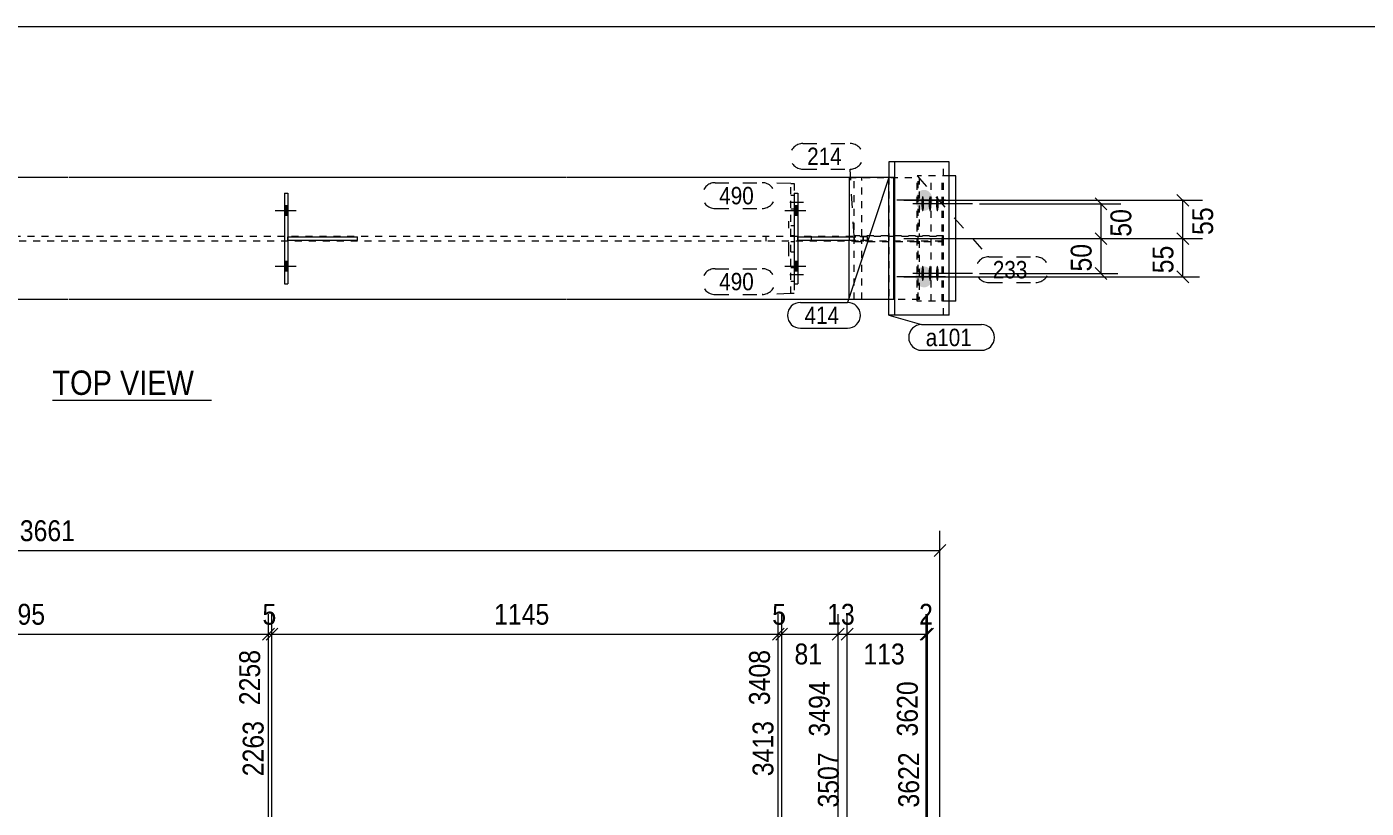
# Model space of a CAD drawing. Header units: millimetres. Extents: x 2 to 579, y 1 to 405.
# Drawn here: x 180.4 to 372.7, y 292.8 to 405 of the extents above; entities that cross this region are included whole.
import ezdxf

# ---------------------------------------------------------------- set-up
doc = ezdxf.new("R2010")
doc.units = ezdxf.units.MM
for name, pattern in [('XKITLINE00', [0]), ('XKITLINE01', [4, 1, -1, 1, -1]), ('XKITLINE02', [4, 2, -2])]:
    doc.linetypes.add(name, pattern=pattern)
for name, color, linetype, lineweight in [('Bolt', 3, 'Continuous', 0), ('Dimensions', 7, 'Continuous', 0), ('DrawingSheet', 5, 'Continuous', 0), ('OtherObjectType', 7, 'Continuous', 0), ('Part', 2, 'Continuous', 0), ('PartMark', 7, 'Continuous', 0)]:
    doc.layers.add(name, color=color, linetype=linetype, lineweight=lineweight)
doc.styles.add('ARIAL', font='ARIAL.TTF')

# ---------------------------------------------------------------- blocks, each defined once
blk = doc.blocks.new('*A29')
at = {"layer": 'Bolt', "color": 3, "linetype": 'XKITLINE02', "lineweight": 0}
for p, q in [((289.78, 372.09), (289.78, 377.09)), ((286.53, 374.24), (286.53, 374.94)), ((293.03, 374.24), (293.03, 374.94))]:
    blk.add_line(p, q, dxfattribs=at)
blk = doc.blocks.new('*A30')
at = {"layer": 'Bolt'}
for points in [[(217.38, 379.29), (217.88, 379.29), (217.88, 377.89), (217.38, 377.89)], [(217.38, 379.29), (217.88, 379.29), (217.88, 377.89), (217.38, 377.89)], [(217.38, 371.29), (217.88, 371.29), (217.88, 369.89), (217.38, 369.89)], [(217.38, 371.29), (217.88, 371.29), (217.88, 369.89), (217.38, 369.89)]]:
    blk.add_hatch(color=3, dxfattribs=at).paths.add_polyline_path(points, flags=17)
at = {"layer": 'Bolt', "color": 3, "linetype": 'XKITLINE00', "lineweight": 0}
for p, q in [((217.88, 379.29), (217.38, 379.29)), ((217.88, 379.29), (217.38, 379.29)), ((219.04, 378.59), (216.04, 378.59)), ((219.04, 378.59), (216.04, 378.59)), ((217.88, 377.89), (217.38, 377.89)), ((217.88, 377.89), (217.38, 377.89)), ((217.88, 371.29), (217.38, 371.29)), ((217.88, 371.29), (217.38, 371.29)), ((219.04, 370.59), (216.04, 370.59)), ((219.04, 370.59), (216.04, 370.59)), ((217.88, 369.89), (217.38, 369.89)), ((217.88, 369.89), (217.38, 369.89))]:
    blk.add_line(p, q, dxfattribs=at)
blk = doc.blocks.new('*A33')
at = {"layer": 'Bolt'}
for points in [[(290.56, 379.29), (291.06, 379.29), (291.06, 377.89), (290.56, 377.89)], [(290.56, 379.29), (291.06, 379.29), (291.06, 377.89), (290.56, 377.89)], [(290.56, 371.29), (291.06, 371.29), (291.06, 369.89), (290.56, 369.89)], [(290.56, 371.29), (291.06, 371.29), (291.06, 369.89), (290.56, 369.89)]]:
    blk.add_hatch(color=3, dxfattribs=at).paths.add_polyline_path(points, flags=17)
at = {"layer": 'Bolt', "color": 3, "linetype": 'XKITLINE00', "lineweight": 0}
for p, q in [((291.06, 379.29), (290.56, 379.29)), ((291.06, 379.29), (290.56, 379.29)), ((292.22, 378.59), (289.22, 378.59)), ((292.22, 378.59), (289.22, 378.59)), ((291.06, 377.89), (290.56, 377.89)), ((291.06, 377.89), (290.56, 377.89)), ((291.06, 371.29), (290.56, 371.29)), ((291.06, 371.29), (290.56, 371.29)), ((292.22, 370.59), (289.22, 370.59)), ((292.22, 370.59), (289.22, 370.59)), ((291.06, 369.89), (290.56, 369.89)), ((291.06, 369.89), (290.56, 369.89))]:
    blk.add_line(p, q, dxfattribs=at)
blk = doc.blocks.new('*A35')
at = {"layer": 'Bolt', "color": 3, "linetype": 'XKITLINE02', "lineweight": 0}
for p, q in [((290.56, 380.77), (290.06, 380.77)), ((291.91, 379.79), (288.91, 379.79)), ((290.56, 378.81), (290.06, 378.81))]:
    blk.add_line(p, q, dxfattribs=at)
blk = doc.blocks.new('*A36')
at = {"layer": 'Bolt', "color": 3, "linetype": 'XKITLINE02', "lineweight": 0}
for p, q in [((291.91, 369.39), (288.91, 369.39)), ((290.56, 370.37), (290.06, 370.37)), ((290.56, 368.41), (290.06, 368.41))]:
    blk.add_line(p, q, dxfattribs=at)
blk = doc.blocks.new('*A38')
at = {"layer": 'Bolt'}
for points in [[(309.21, 379.54), (309.2, 379.48), (309.2, 379.43), (309.2, 379.38), (309.2, 379.32), (309.2, 379.27), (309.19, 379.22), (309.19, 379.17), (309.19, 379.12), (309.18, 379.07), (309.18, 379.02), (309.17, 378.98), (309.17, 378.93), (309.16, 378.89), (309.15, 378.85), (309.15, 378.81), (309.14, 378.77), (309.13, 378.74), (309.13, 378.71), (309.12, 378.68), (309.11, 378.65), (309.1, 378.62), (309.09, 378.6), (309.08, 378.57), (309.08, 378.55), (309.07, 378.54), (309.06, 378.52), (309.05, 378.51), (309.04, 378.5), (309.03, 378.5), (309.02, 378.49), (309.01, 378.49), (309, 378.49), (308.99, 378.5), (308.98, 378.5), (308.97, 378.51), (308.96, 378.52), (308.95, 378.54), (308.94, 378.55), (308.93, 378.57), (308.92, 378.6), (308.92, 378.62), (308.91, 378.65), (308.9, 378.68), (308.89, 378.71), (308.88, 378.74), (308.88, 378.77), (308.87, 378.81), (308.86, 378.85), (308.86, 378.89), (308.85, 378.93), (308.85, 378.98), (308.84, 379.02), (308.84, 379.07), (308.83, 379.12), (308.83, 379.17), (308.82, 379.22), (308.82, 379.27), (308.82, 379.32), (308.82, 379.38), (308.81, 379.43), (308.81, 379.48), (308.81, 379.54), (308.81, 379.59), (308.81, 379.64), (308.81, 379.7), (308.81, 379.75), (308.82, 379.8), (308.82, 379.86), (308.82, 379.91), (308.82, 379.96), (308.83, 380.01), (308.83, 380.06), (308.84, 380.11), (308.84, 380.16), (308.85, 380.2), (308.85, 380.25), (308.86, 380.29), (308.86, 380.33), (308.87, 380.37), (308.88, 380.4), (308.88, 380.44), (308.89, 380.47), (308.9, 380.5), (308.91, 380.53), (308.92, 380.56), (308.92, 380.58), (308.93, 380.61), (308.94, 380.63), (308.95, 380.64), (308.96, 380.66), (308.97, 380.67), (308.98, 380.68), (308.99, 380.68), (309, 380.69), (309.01, 380.69), (309.02, 380.69), (309.03, 380.68), (309.04, 380.68), (309.05, 380.67), (309.06, 380.66), (309.07, 380.64), (309.08, 380.63), (309.08, 380.61), (309.09, 380.58), (309.1, 380.56), (309.11, 380.53), (309.12, 380.5), (309.13, 380.47), (309.13, 380.44), (309.14, 380.4), (309.15, 380.37), (309.15, 380.33), (309.16, 380.29), (309.17, 380.25), (309.17, 380.2), (309.18, 380.16), (309.18, 380.11), (309.19, 380.06), (309.19, 380.01), (309.19, 379.96), (309.2, 379.91), (309.2, 379.86), (309.2, 379.8), (309.2, 379.75), (309.2, 379.7), (309.21, 379.64), (309.21, 379.59)], [(310.25, 379.54), (310.25, 379.48), (310.25, 379.43), (310.25, 379.38), (310.25, 379.32), (310.25, 379.27), (310.24, 379.22), (310.24, 379.17), (310.24, 379.12), (310.23, 379.07), (310.23, 379.02), (310.22, 378.98), (310.22, 378.93), (310.21, 378.89), (310.2, 378.85), (310.2, 378.81), (310.19, 378.77), (310.18, 378.74), (310.18, 378.71), (310.17, 378.68), (310.16, 378.65), (310.15, 378.62), (310.14, 378.6), (310.13, 378.57), (310.12, 378.55), (310.11, 378.54), (310.11, 378.52), (310.1, 378.51), (310.09, 378.5), (310.08, 378.5), (310.07, 378.49), (310.06, 378.49), (310.05, 378.49), (310.04, 378.5), (310.03, 378.5), (310.02, 378.51), (310.01, 378.52), (310, 378.54), (309.99, 378.55), (309.98, 378.57), (309.97, 378.6), (309.96, 378.62), (309.96, 378.65), (309.95, 378.68), (309.94, 378.71), (309.93, 378.74), (309.93, 378.77), (309.92, 378.81), (309.91, 378.85), (309.91, 378.89), (309.9, 378.93), (309.89, 378.98), (309.89, 379.02), (309.88, 379.07), (309.88, 379.12), (309.88, 379.17), (309.87, 379.22), (309.87, 379.27), (309.87, 379.32), (309.86, 379.38), (309.86, 379.43), (309.86, 379.48), (309.86, 379.54), (309.86, 379.59), (309.86, 379.64), (309.86, 379.7), (309.86, 379.75), (309.86, 379.8), (309.87, 379.86), (309.87, 379.91), (309.87, 379.96), (309.88, 380.01), (309.88, 380.06), (309.88, 380.11), (309.89, 380.16), (309.89, 380.2), (309.9, 380.25), (309.91, 380.29), (309.91, 380.33), (309.92, 380.37), (309.93, 380.4), (309.93, 380.44), (309.94, 380.47), (309.95, 380.5), (309.96, 380.53), (309.96, 380.56), (309.97, 380.58), (309.98, 380.61), (309.99, 380.63), (310, 380.64), (310.01, 380.66), (310.02, 380.67), (310.03, 380.68), (310.04, 380.68), (310.05, 380.69), (310.06, 380.69), (310.07, 380.69), (310.08, 380.68), (310.09, 380.68), (310.1, 380.67), (310.11, 380.66), (310.11, 380.64), (310.12, 380.63), (310.13, 380.61), (310.14, 380.58), (310.15, 380.56), (310.16, 380.53), (310.17, 380.5), (310.18, 380.47), (310.18, 380.44), (310.19, 380.4), (310.2, 380.37), (310.2, 380.33), (310.21, 380.29), (310.22, 380.25), (310.22, 380.2), (310.23, 380.16), (310.23, 380.11), (310.24, 380.06), (310.24, 380.01), (310.24, 379.96), (310.25, 379.91), (310.25, 379.86), (310.25, 379.8), (310.25, 379.75), (310.25, 379.7), (310.25, 379.64), (310.25, 379.59)], [(311.3, 379.54), (311.3, 379.48), (311.3, 379.43), (311.3, 379.38), (311.3, 379.32), (311.3, 379.27), (311.29, 379.22), (311.29, 379.17), (311.28, 379.12), (311.28, 379.07), (311.28, 379.02), (311.27, 378.98), (311.26, 378.93), (311.26, 378.89), (311.25, 378.85), (311.25, 378.81), (311.24, 378.77), (311.23, 378.74), (311.22, 378.71), (311.22, 378.68), (311.21, 378.65), (311.2, 378.62), (311.19, 378.6), (311.18, 378.57), (311.17, 378.55), (311.16, 378.54), (311.15, 378.52), (311.15, 378.51), (311.14, 378.5), (311.13, 378.5), (311.12, 378.49), (311.11, 378.49), (311.1, 378.49), (311.09, 378.5), (311.08, 378.5), (311.07, 378.51), (311.06, 378.52), (311.05, 378.54), (311.04, 378.55), (311.03, 378.57), (311.02, 378.6), (311.01, 378.62), (311.01, 378.65), (311, 378.68), (310.99, 378.71), (310.98, 378.74), (310.97, 378.77), (310.97, 378.81), (310.96, 378.85), (310.95, 378.89), (310.95, 378.93), (310.94, 378.98), (310.94, 379.02), (310.93, 379.07), (310.93, 379.12), (310.92, 379.17), (310.92, 379.22), (310.92, 379.27), (310.92, 379.32), (310.91, 379.38), (310.91, 379.43), (310.91, 379.48), (310.91, 379.54), (310.91, 379.59), (310.91, 379.64), (310.91, 379.7), (310.91, 379.75), (310.91, 379.8), (310.92, 379.86), (310.92, 379.91), (310.92, 379.96), (310.92, 380.01), (310.93, 380.06), (310.93, 380.11), (310.94, 380.16), (310.94, 380.2), (310.95, 380.25), (310.95, 380.29), (310.96, 380.33), (310.97, 380.37), (310.97, 380.4), (310.98, 380.44), (310.99, 380.47), (311, 380.5), (311.01, 380.53), (311.01, 380.56), (311.02, 380.58), (311.03, 380.61), (311.04, 380.63), (311.05, 380.64), (311.06, 380.66), (311.07, 380.67), (311.08, 380.68), (311.09, 380.68), (311.1, 380.69), (311.11, 380.69), (311.12, 380.69), (311.13, 380.68), (311.14, 380.68), (311.15, 380.67), (311.15, 380.66), (311.16, 380.64), (311.17, 380.63), (311.18, 380.61), (311.19, 380.58), (311.2, 380.56), (311.21, 380.53), (311.22, 380.5), (311.22, 380.47), (311.23, 380.44), (311.24, 380.4), (311.25, 380.37), (311.25, 380.33), (311.26, 380.29), (311.26, 380.25), (311.27, 380.2), (311.28, 380.16), (311.28, 380.11), (311.28, 380.06), (311.29, 380.01), (311.29, 379.96), (311.3, 379.91), (311.3, 379.86), (311.3, 379.8), (311.3, 379.75), (311.3, 379.7), (311.3, 379.64), (311.3, 379.59)], [(309.21, 369.54), (309.2, 369.48), (309.2, 369.43), (309.2, 369.38), (309.2, 369.32), (309.2, 369.27), (309.19, 369.22), (309.19, 369.17), (309.19, 369.12), (309.18, 369.07), (309.18, 369.02), (309.17, 368.98), (309.17, 368.93), (309.16, 368.89), (309.15, 368.85), (309.15, 368.81), (309.14, 368.77), (309.13, 368.74), (309.13, 368.71), (309.12, 368.68), (309.11, 368.65), (309.1, 368.62), (309.09, 368.6), (309.08, 368.57), (309.08, 368.55), (309.07, 368.54), (309.06, 368.52), (309.05, 368.51), (309.04, 368.5), (309.03, 368.5), (309.02, 368.49), (309.01, 368.49), (309, 368.49), (308.99, 368.5), (308.98, 368.5), (308.97, 368.51), (308.96, 368.52), (308.95, 368.54), (308.94, 368.55), (308.93, 368.57), (308.92, 368.6), (308.92, 368.62), (308.91, 368.65), (308.9, 368.68), (308.89, 368.71), (308.88, 368.74), (308.88, 368.77), (308.87, 368.81), (308.86, 368.85), (308.86, 368.89), (308.85, 368.93), (308.85, 368.98), (308.84, 369.02), (308.84, 369.07), (308.83, 369.12), (308.83, 369.17), (308.82, 369.22), (308.82, 369.27), (308.82, 369.32), (308.82, 369.38), (308.81, 369.43), (308.81, 369.48), (308.81, 369.54), (308.81, 369.59), (308.81, 369.64), (308.81, 369.7), (308.81, 369.75), (308.82, 369.8), (308.82, 369.86), (308.82, 369.91), (308.82, 369.96), (308.83, 370.01), (308.83, 370.06), (308.84, 370.11), (308.84, 370.16), (308.85, 370.2), (308.85, 370.25), (308.86, 370.29), (308.86, 370.33), (308.87, 370.37), (308.88, 370.4), (308.88, 370.44), (308.89, 370.47), (308.9, 370.5), (308.91, 370.53), (308.92, 370.56), (308.92, 370.58), (308.93, 370.61), (308.94, 370.63), (308.95, 370.64), (308.96, 370.66), (308.97, 370.67), (308.98, 370.68), (308.99, 370.68), (309, 370.69), (309.01, 370.69), (309.02, 370.69), (309.03, 370.68), (309.04, 370.68), (309.05, 370.67), (309.06, 370.66), (309.07, 370.64), (309.08, 370.63), (309.08, 370.61), (309.09, 370.58), (309.1, 370.56), (309.11, 370.53), (309.12, 370.5), (309.13, 370.47), (309.13, 370.44), (309.14, 370.4), (309.15, 370.37), (309.15, 370.33), (309.16, 370.29), (309.17, 370.25), (309.17, 370.2), (309.18, 370.16), (309.18, 370.11), (309.19, 370.06), (309.19, 370.01), (309.19, 369.96), (309.2, 369.91), (309.2, 369.86), (309.2, 369.8), (309.2, 369.75), (309.2, 369.7), (309.21, 369.64), (309.21, 369.59)], [(310.25, 369.54), (310.25, 369.48), (310.25, 369.43), (310.25, 369.38), (310.25, 369.32), (310.25, 369.27), (310.24, 369.22), (310.24, 369.17), (310.24, 369.12), (310.23, 369.07), (310.23, 369.02), (310.22, 368.98), (310.22, 368.93), (310.21, 368.89), (310.2, 368.85), (310.2, 368.81), (310.19, 368.77), (310.18, 368.74), (310.18, 368.71), (310.17, 368.68), (310.16, 368.65), (310.15, 368.62), (310.14, 368.6), (310.13, 368.57), (310.12, 368.55), (310.11, 368.54), (310.11, 368.52), (310.1, 368.51), (310.09, 368.5), (310.08, 368.5), (310.07, 368.49), (310.06, 368.49), (310.05, 368.49), (310.04, 368.5), (310.03, 368.5), (310.02, 368.51), (310.01, 368.52), (310, 368.54), (309.99, 368.55), (309.98, 368.57), (309.97, 368.6), (309.96, 368.62), (309.96, 368.65), (309.95, 368.68), (309.94, 368.71), (309.93, 368.74), (309.93, 368.77), (309.92, 368.81), (309.91, 368.85), (309.91, 368.89), (309.9, 368.93), (309.89, 368.98), (309.89, 369.02), (309.88, 369.07), (309.88, 369.12), (309.88, 369.17), (309.87, 369.22), (309.87, 369.27), (309.87, 369.32), (309.86, 369.38), (309.86, 369.43), (309.86, 369.48), (309.86, 369.54), (309.86, 369.59), (309.86, 369.64), (309.86, 369.7), (309.86, 369.75), (309.86, 369.8), (309.87, 369.86), (309.87, 369.91), (309.87, 369.96), (309.88, 370.01), (309.88, 370.06), (309.88, 370.11), (309.89, 370.16), (309.89, 370.2), (309.9, 370.25), (309.91, 370.29), (309.91, 370.33), (309.92, 370.37), (309.93, 370.4), (309.93, 370.44), (309.94, 370.47), (309.95, 370.5), (309.96, 370.53), (309.96, 370.56), (309.97, 370.58), (309.98, 370.61), (309.99, 370.63), (310, 370.64), (310.01, 370.66), (310.02, 370.67), (310.03, 370.68), (310.04, 370.68), (310.05, 370.69), (310.06, 370.69), (310.07, 370.69), (310.08, 370.68), (310.09, 370.68), (310.1, 370.67), (310.11, 370.66), (310.11, 370.64), (310.12, 370.63), (310.13, 370.61), (310.14, 370.58), (310.15, 370.56), (310.16, 370.53), (310.17, 370.5), (310.18, 370.47), (310.18, 370.44), (310.19, 370.4), (310.2, 370.37), (310.2, 370.33), (310.21, 370.29), (310.22, 370.25), (310.22, 370.2), (310.23, 370.16), (310.23, 370.11), (310.24, 370.06), (310.24, 370.01), (310.24, 369.96), (310.25, 369.91), (310.25, 369.86), (310.25, 369.8), (310.25, 369.75), (310.25, 369.7), (310.25, 369.64), (310.25, 369.59)], [(311.3, 369.54), (311.3, 369.48), (311.3, 369.43), (311.3, 369.38), (311.3, 369.32), (311.3, 369.27), (311.29, 369.22), (311.29, 369.17), (311.28, 369.12), (311.28, 369.07), (311.28, 369.02), (311.27, 368.98), (311.26, 368.93), (311.26, 368.89), (311.25, 368.85), (311.25, 368.81), (311.24, 368.77), (311.23, 368.74), (311.22, 368.71), (311.22, 368.68), (311.21, 368.65), (311.2, 368.62), (311.19, 368.6), (311.18, 368.57), (311.17, 368.55), (311.16, 368.54), (311.15, 368.52), (311.15, 368.51), (311.14, 368.5), (311.13, 368.5), (311.12, 368.49), (311.11, 368.49), (311.1, 368.49), (311.09, 368.5), (311.08, 368.5), (311.07, 368.51), (311.06, 368.52), (311.05, 368.54), (311.04, 368.55), (311.03, 368.57), (311.02, 368.6), (311.01, 368.62), (311.01, 368.65), (311, 368.68), (310.99, 368.71), (310.98, 368.74), (310.97, 368.77), (310.97, 368.81), (310.96, 368.85), (310.95, 368.89), (310.95, 368.93), (310.94, 368.98), (310.94, 369.02), (310.93, 369.07), (310.93, 369.12), (310.92, 369.17), (310.92, 369.22), (310.92, 369.27), (310.92, 369.32), (310.91, 369.38), (310.91, 369.43), (310.91, 369.48), (310.91, 369.54), (310.91, 369.59), (310.91, 369.64), (310.91, 369.7), (310.91, 369.75), (310.91, 369.8), (310.92, 369.86), (310.92, 369.91), (310.92, 369.96), (310.92, 370.01), (310.93, 370.06), (310.93, 370.11), (310.94, 370.16), (310.94, 370.2), (310.95, 370.25), (310.95, 370.29), (310.96, 370.33), (310.97, 370.37), (310.97, 370.4), (310.98, 370.44), (310.99, 370.47), (311, 370.5), (311.01, 370.53), (311.01, 370.56), (311.02, 370.58), (311.03, 370.61), (311.04, 370.63), (311.05, 370.64), (311.06, 370.66), (311.07, 370.67), (311.08, 370.68), (311.09, 370.68), (311.1, 370.69), (311.11, 370.69), (311.12, 370.69), (311.13, 370.68), (311.14, 370.68), (311.15, 370.67), (311.15, 370.66), (311.16, 370.64), (311.17, 370.63), (311.18, 370.61), (311.19, 370.58), (311.2, 370.56), (311.21, 370.53), (311.22, 370.5), (311.22, 370.47), (311.23, 370.44), (311.24, 370.4), (311.25, 370.37), (311.25, 370.33), (311.26, 370.29), (311.26, 370.25), (311.27, 370.2), (311.28, 370.16), (311.28, 370.11), (311.28, 370.06), (311.29, 370.01), (311.29, 369.96), (311.3, 369.91), (311.3, 369.86), (311.3, 369.8), (311.3, 369.75), (311.3, 369.7), (311.3, 369.64), (311.3, 369.59)]]:
    blk.add_hatch(color=3, dxfattribs=at).paths.add_polyline_path(points, flags=17)
at = {"layer": 'Bolt', "color": 3, "linetype": 'XKITLINE00', "lineweight": 0}
for p, q in [((314.03, 379.59), (307.57, 379.59)), ((315.08, 379.59), (308.62, 379.59)), ((316.13, 379.59), (309.66, 379.59)), ((314.03, 369.59), (307.57, 369.59)), ((315.08, 369.59), (308.62, 369.59)), ((316.13, 369.59), (309.66, 369.59))]:
    blk.add_line(p, q, dxfattribs=at)
blk = doc.blocks.new('*A39')
at = {"layer": 'Bolt'}
for points in [[(307.98, 380.13), (307.98, 380.16), (307.98, 380.2), (307.98, 380.24), (307.98, 380.27), (307.99, 380.31), (307.99, 380.35), (308, 380.38), (308, 380.42), (308.01, 380.45), (308.02, 380.49), (308.03, 380.53), (308.04, 380.56), (308.05, 380.6), (308.06, 380.63), (308.07, 380.66), (308.08, 380.7), (308.09, 380.73), (308.11, 380.76), (308.12, 380.8), (308.13, 380.83), (308.15, 380.86), (308.16, 380.89), (308.18, 380.92), (308.2, 380.95), (308.21, 380.98), (308.23, 381.01), (308.25, 381.04), (308.27, 381.07), (308.29, 381.1), (308.31, 381.12), (308.33, 381.15), (308.35, 381.18), (308.38, 381.2), (308.4, 381.23), (308.42, 381.25), (308.44, 381.27), (308.47, 381.29), (308.49, 381.32), (308.52, 381.34), (308.54, 381.36), (308.57, 381.38), (308.59, 381.4), (308.62, 381.41), (308.65, 381.43), (308.67, 381.45), (308.7, 381.46), (308.73, 381.48), (308.76, 381.49), (308.78, 381.5), (308.81, 381.51), (308.84, 381.53), (308.87, 381.54), (308.9, 381.54), (308.93, 381.55), (308.96, 381.56), (308.99, 381.57), (309.02, 381.57), (309.05, 381.58), (309.08, 381.58), (309.1, 381.59), (309.13, 381.59), (309.16, 381.59), (309.19, 381.59), (309.22, 381.59), (309.25, 381.59), (309.28, 381.59), (309.31, 381.58), (309.34, 381.58), (309.37, 381.57), (309.4, 381.57), (309.43, 381.56), (309.46, 381.55), (309.49, 381.54), (309.52, 381.54), (309.55, 381.53), (309.58, 381.51), (309.61, 381.5), (309.63, 381.49), (309.66, 381.48), (309.69, 381.46), (309.72, 381.45), (309.74, 381.43), (309.77, 381.41), (309.8, 381.4), (309.82, 381.38), (309.85, 381.36), (309.87, 381.34), (309.9, 381.32), (309.92, 381.29), (309.94, 381.27), (309.97, 381.25), (309.99, 381.23), (310.01, 381.2), (310.04, 381.18), (310.06, 381.15), (310.08, 381.12), (310.1, 381.1), (310.12, 381.07), (310.14, 381.04), (310.16, 381.01), (310.17, 380.98), (310.19, 380.95), (310.21, 380.92), (310.23, 380.89), (310.24, 380.86), (310.26, 380.83), (310.27, 380.8), (310.28, 380.76), (310.3, 380.73), (310.31, 380.7), (310.32, 380.66), (310.33, 380.63), (310.34, 380.6), (310.35, 380.56), (310.36, 380.53), (310.37, 380.49), (310.38, 380.45), (310.38, 380.42), (310.39, 380.38), (310.4, 380.35), (310.4, 380.31), (310.41, 380.27), (310.41, 380.24), (310.41, 380.2), (310.41, 380.16), (310.41, 380.13), (310.41, 380.09), (310.41, 380.05), (310.41, 380.02), (310.41, 379.98), (310.41, 379.94), (310.41, 379.91), (310.4, 379.87), (310.4, 379.83), (310.39, 379.8), (310.38, 379.76), (310.38, 379.73), (310.37, 379.69), (310.36, 379.65), (310.35, 379.62), (310.34, 379.58), (310.33, 379.55), (310.32, 379.52), (310.31, 379.48), (310.3, 379.45), (310.28, 379.42), (310.27, 379.38), (310.26, 379.35), (310.24, 379.32), (310.23, 379.29), (310.21, 379.26), (310.19, 379.23), (310.17, 379.2), (310.16, 379.17), (310.14, 379.14), (310.12, 379.11), (310.1, 379.08), (310.08, 379.06), (310.06, 379.03), (310.04, 379), (310.01, 378.98), (309.99, 378.95), (309.97, 378.93), (309.94, 378.91), (309.92, 378.89), (309.9, 378.86), (309.87, 378.84), (309.85, 378.82), (309.82, 378.8), (309.8, 378.78), (309.77, 378.77), (309.74, 378.75), (309.72, 378.73), (309.69, 378.72), (309.66, 378.7), (309.63, 378.69), (309.61, 378.68), (309.58, 378.67), (309.55, 378.65), (309.52, 378.64), (309.49, 378.63), (309.46, 378.63), (309.43, 378.62), (309.4, 378.61), (309.37, 378.61), (309.34, 378.6), (309.31, 378.6), (309.28, 378.59), (309.25, 378.59), (309.22, 378.59), (309.19, 378.59), (309.16, 378.59), (309.13, 378.59), (309.1, 378.59), (309.08, 378.6), (309.05, 378.6), (309.02, 378.61), (308.99, 378.61), (308.96, 378.62), (308.93, 378.63), (308.9, 378.63), (308.87, 378.64), (308.84, 378.65), (308.81, 378.67), (308.78, 378.68), (308.76, 378.69), (308.73, 378.7), (308.7, 378.72), (308.67, 378.73), (308.65, 378.75), (308.62, 378.77), (308.59, 378.78), (308.57, 378.8), (308.54, 378.82), (308.52, 378.84), (308.49, 378.86), (308.47, 378.89), (308.44, 378.91), (308.42, 378.93), (308.4, 378.95), (308.38, 378.98), (308.35, 379), (308.33, 379.03), (308.31, 379.06), (308.29, 379.08), (308.27, 379.11), (308.25, 379.14), (308.23, 379.17), (308.21, 379.2), (308.2, 379.23), (308.18, 379.26), (308.16, 379.29), (308.15, 379.32), (308.13, 379.35), (308.12, 379.38), (308.11, 379.42), (308.09, 379.45), (308.08, 379.48), (308.07, 379.52), (308.06, 379.55), (308.05, 379.58), (308.04, 379.62), (308.03, 379.65), (308.02, 379.69), (308.01, 379.73), (308, 379.76), (308, 379.8), (307.99, 379.83), (307.99, 379.87), (307.98, 379.91), (307.98, 379.94), (307.98, 379.98), (307.98, 380.02), (307.98, 380.05), (307.97, 380.09)], [(307.98, 369.13), (307.98, 369.16), (307.98, 369.2), (307.98, 369.24), (307.98, 369.27), (307.99, 369.31), (307.99, 369.35), (308, 369.38), (308, 369.42), (308.01, 369.45), (308.02, 369.49), (308.03, 369.53), (308.04, 369.56), (308.05, 369.6), (308.06, 369.63), (308.07, 369.66), (308.08, 369.7), (308.09, 369.73), (308.11, 369.76), (308.12, 369.8), (308.13, 369.83), (308.15, 369.86), (308.16, 369.89), (308.18, 369.92), (308.2, 369.95), (308.21, 369.98), (308.23, 370.01), (308.25, 370.04), (308.27, 370.07), (308.29, 370.1), (308.31, 370.12), (308.33, 370.15), (308.35, 370.18), (308.38, 370.2), (308.4, 370.23), (308.42, 370.25), (308.44, 370.27), (308.47, 370.29), (308.49, 370.32), (308.52, 370.34), (308.54, 370.36), (308.57, 370.38), (308.59, 370.4), (308.62, 370.41), (308.65, 370.43), (308.67, 370.45), (308.7, 370.46), (308.73, 370.48), (308.76, 370.49), (308.78, 370.5), (308.81, 370.51), (308.84, 370.53), (308.87, 370.54), (308.9, 370.54), (308.93, 370.55), (308.96, 370.56), (308.99, 370.57), (309.02, 370.57), (309.05, 370.58), (309.08, 370.58), (309.1, 370.59), (309.13, 370.59), (309.16, 370.59), (309.19, 370.59), (309.22, 370.59), (309.25, 370.59), (309.28, 370.59), (309.31, 370.58), (309.34, 370.58), (309.37, 370.57), (309.4, 370.57), (309.43, 370.56), (309.46, 370.55), (309.49, 370.54), (309.52, 370.54), (309.55, 370.53), (309.58, 370.51), (309.61, 370.5), (309.63, 370.49), (309.66, 370.48), (309.69, 370.46), (309.72, 370.45), (309.74, 370.43), (309.77, 370.41), (309.8, 370.4), (309.82, 370.38), (309.85, 370.36), (309.87, 370.34), (309.9, 370.32), (309.92, 370.29), (309.94, 370.27), (309.97, 370.25), (309.99, 370.23), (310.01, 370.2), (310.04, 370.18), (310.06, 370.15), (310.08, 370.12), (310.1, 370.1), (310.12, 370.07), (310.14, 370.04), (310.16, 370.01), (310.17, 369.98), (310.19, 369.95), (310.21, 369.92), (310.23, 369.89), (310.24, 369.86), (310.26, 369.83), (310.27, 369.8), (310.28, 369.76), (310.3, 369.73), (310.31, 369.7), (310.32, 369.66), (310.33, 369.63), (310.34, 369.6), (310.35, 369.56), (310.36, 369.53), (310.37, 369.49), (310.38, 369.45), (310.38, 369.42), (310.39, 369.38), (310.4, 369.35), (310.4, 369.31), (310.41, 369.27), (310.41, 369.24), (310.41, 369.2), (310.41, 369.16), (310.41, 369.13), (310.41, 369.09), (310.41, 369.05), (310.41, 369.02), (310.41, 368.98), (310.41, 368.94), (310.41, 368.91), (310.4, 368.87), (310.4, 368.83), (310.39, 368.8), (310.38, 368.76), (310.38, 368.73), (310.37, 368.69), (310.36, 368.65), (310.35, 368.62), (310.34, 368.58), (310.33, 368.55), (310.32, 368.52), (310.31, 368.48), (310.3, 368.45), (310.28, 368.42), (310.27, 368.38), (310.26, 368.35), (310.24, 368.32), (310.23, 368.29), (310.21, 368.26), (310.19, 368.23), (310.17, 368.2), (310.16, 368.17), (310.14, 368.14), (310.12, 368.11), (310.1, 368.08), (310.08, 368.06), (310.06, 368.03), (310.04, 368), (310.01, 367.98), (309.99, 367.95), (309.97, 367.93), (309.94, 367.91), (309.92, 367.89), (309.9, 367.86), (309.87, 367.84), (309.85, 367.82), (309.82, 367.8), (309.8, 367.78), (309.77, 367.77), (309.74, 367.75), (309.72, 367.73), (309.69, 367.72), (309.66, 367.7), (309.63, 367.69), (309.61, 367.68), (309.58, 367.67), (309.55, 367.65), (309.52, 367.64), (309.49, 367.63), (309.46, 367.63), (309.43, 367.62), (309.4, 367.61), (309.37, 367.61), (309.34, 367.6), (309.31, 367.6), (309.28, 367.59), (309.25, 367.59), (309.22, 367.59), (309.19, 367.59), (309.16, 367.59), (309.13, 367.59), (309.1, 367.59), (309.08, 367.6), (309.05, 367.6), (309.02, 367.61), (308.99, 367.61), (308.96, 367.62), (308.93, 367.63), (308.9, 367.63), (308.87, 367.64), (308.84, 367.65), (308.81, 367.67), (308.78, 367.68), (308.76, 367.69), (308.73, 367.7), (308.7, 367.72), (308.67, 367.73), (308.65, 367.75), (308.62, 367.77), (308.59, 367.78), (308.57, 367.8), (308.54, 367.82), (308.52, 367.84), (308.49, 367.86), (308.47, 367.89), (308.44, 367.91), (308.42, 367.93), (308.4, 367.95), (308.38, 367.98), (308.35, 368), (308.33, 368.03), (308.31, 368.06), (308.29, 368.08), (308.27, 368.11), (308.25, 368.14), (308.23, 368.17), (308.21, 368.2), (308.2, 368.23), (308.18, 368.26), (308.16, 368.29), (308.15, 368.32), (308.13, 368.35), (308.12, 368.38), (308.11, 368.42), (308.09, 368.45), (308.08, 368.48), (308.07, 368.52), (308.06, 368.55), (308.05, 368.58), (308.04, 368.62), (308.03, 368.65), (308.02, 368.69), (308.01, 368.73), (308, 368.76), (308, 368.8), (307.99, 368.83), (307.99, 368.87), (307.98, 368.91), (307.98, 368.94), (307.98, 368.98), (307.98, 369.02), (307.98, 369.05), (307.97, 369.09)]]:
    blk.add_hatch(color=3, dxfattribs=at).paths.add_polyline_path(points, flags=17)
at = {"layer": 'Bolt', "color": 3, "linetype": 'XKITLINE00', "lineweight": 0}
for p, q in [((312.27, 380.09), (305.29, 380.09)), ((312.27, 369.09), (305.29, 369.09))]:
    blk.add_line(p, q, dxfattribs=at)
blk = doc.blocks.new('*A40')
at = {"layer": 'Part', "color": 2, "linetype": 'XKITLINE00', "lineweight": 0}
for p, q in [((186.3, 383.34), (114.5, 383.34)), ((257.88, 383.34), (186.4, 383.34)), ((298.44, 383.34), (257.98, 383.34)), ((186.3, 365.84), (114.5, 365.84)), ((257.88, 365.84), (186.4, 365.84)), ((298.44, 365.84), (257.98, 365.84))]:
    blk.add_line(p, q, dxfattribs=at)
at = {"layer": 'Part', "color": 7, "linetype": 'XKITLINE01', "lineweight": 0}
for p, q in [((298.44, 383.34), (308.48, 383.34)), ((299.16, 365.84), (299.16, 383.34)), ((300.26, 374.94), (300.26, 383.34)), ((308.36, 365.84), (308.36, 383.34)), ((308.48, 383.34), (308.48, 374.94)), ((114.5, 374.94), (186.3, 374.94)), ((186.3, 374.24), (114.5, 374.24)), ((186.4, 374.94), (257.88, 374.94)), ((257.88, 374.24), (186.4, 374.24)), ((257.98, 374.94), (311.79, 374.94)), ((311.79, 374.24), (257.98, 374.24)), ((300.26, 365.84), (300.26, 374.24)), ((300.45, 374.24), (300.45, 374.94)), ((308.48, 374.24), (308.48, 365.84)), ((311.79, 374.94), (311.79, 374.24)), ((308.48, 365.84), (298.44, 365.84)), ((308.48, 365.84), (308.36, 365.84))]:
    blk.add_line(p, q, dxfattribs=at)
blk = doc.blocks.new('*A41')
at = {"layer": 'Part', "color": 2, "linetype": 'XKITLINE00', "lineweight": 0}
for p, q in [((217.38, 381.09), (217.88, 381.09)), ((217.38, 381.09), (217.38, 368.09)), ((217.88, 381.09), (217.88, 368.09)), ((217.38, 368.09), (217.88, 368.09))]:
    blk.add_line(p, q, dxfattribs=at)
blk = doc.blocks.new('*A44')
at = {"layer": 'Part', "color": 2, "linetype": 'XKITLINE00', "lineweight": 0}
for p, q in [((290.56, 381.09), (291.06, 381.09)), ((290.56, 381.09), (290.56, 368.09)), ((291.06, 381.09), (291.06, 368.09)), ((290.56, 368.09), (291.06, 368.09))]:
    blk.add_line(p, q, dxfattribs=at)
blk = doc.blocks.new('*A45')
at = {"layer": 'Part', "color": 2, "linetype": 'XKITLINE00', "lineweight": 0}
for p, q in [((291.06, 374.84), (299.39, 374.84)), ((299.39, 374.34), (291.06, 374.34))]:
    blk.add_line(p, q, dxfattribs=at)
at = {"layer": 'Part', "color": 7, "linetype": 'XKITLINE01', "lineweight": 0}
for p, q in [((291.06, 374.34), (291.06, 374.84)), ((291.06, 374.34), (291.06, 374.84)), ((301.06, 374.84), (299.39, 374.84)), ((301.06, 374.34), (299.39, 374.34)), ((301.06, 374.34), (301.06, 374.84))]:
    blk.add_line(p, q, dxfattribs=at)
blk = doc.blocks.new('*A46')
at = {"layer": 'Part', "color": 2, "linetype": 'XKITLINE00', "lineweight": 0}
for p, q in [((217.88, 374.84), (227.88, 374.84)), ((227.88, 374.34), (217.88, 374.34)), ((227.88, 374.34), (227.88, 374.84))]:
    blk.add_line(p, q, dxfattribs=at)
at = {"layer": 'Part', "color": 7, "linetype": 'XKITLINE01', "lineweight": 0}
blk.add_line((217.88, 374.34), (217.88, 374.84), dxfattribs=at)
blk.add_line((217.88, 374.34), (217.88, 374.84), dxfattribs=at)
blk = doc.blocks.new('*A49')
at = {"layer": 'Part', "color": 7, "linetype": 'XKITLINE01', "lineweight": 0}
for p, q in [((290.06, 374.99), (290.06, 382.49)), ((290.06, 382.49), (290.56, 382.49)), ((290.56, 382.49), (290.56, 374.99)), ((290.06, 376.49), (290.56, 376.49)), ((290.56, 374.99), (290.06, 374.99))]:
    blk.add_line(p, q, dxfattribs=at)
blk = doc.blocks.new('*A50')
at = {"layer": 'Part', "color": 7, "linetype": 'XKITLINE01', "lineweight": 0}
for p, q in [((290.06, 366.69), (290.06, 374.19)), ((290.06, 374.19), (290.56, 374.19)), ((290.56, 374.19), (290.56, 366.69)), ((290.06, 372.69), (290.56, 372.69)), ((290.56, 366.69), (290.06, 366.69))]:
    blk.add_line(p, q, dxfattribs=at)
blk = doc.blocks.new('*A52')
at = {"layer": 'Part', "color": 7, "linetype": 'XKITLINE01', "lineweight": 0}
for p, q in [((308.22, 365.59), (308.22, 383.59)), ((312.82, 383.59), (308.22, 383.59)), ((310.21, 365.59), (310.21, 383.59)), ((311.79, 365.59), (311.79, 383.59)), ((312.82, 365.59), (308.22, 365.59))]:
    blk.add_line(p, q, dxfattribs=at)
at = {"layer": 'Part', "color": 2, "linetype": 'XKITLINE00', "lineweight": 0}
for p, q in [((313.78, 383.59), (312.82, 383.59)), ((313.78, 365.59), (313.78, 383.59)), ((313.78, 365.59), (312.82, 365.59))]:
    blk.add_line(p, q, dxfattribs=at)
blk = doc.blocks.new('*A53')
at = {"layer": 'Part', "color": 2, "linetype": 'XKITLINE00', "lineweight": 0}
for p, q in [((304.15, 385.59), (304.15, 383.34)), ((312.82, 385.59), (304.15, 385.59)), ((304.99, 363.59), (304.99, 385.59)), ((312.82, 363.59), (312.82, 385.59)), ((304.15, 363.59), (304.15, 365.84)), ((312.82, 363.59), (304.15, 363.59))]:
    blk.add_line(p, q, dxfattribs=at)
at = {"layer": 'Part', "color": 7, "linetype": 'XKITLINE01', "lineweight": 0}
for p, q in [((311.98, 363.59), (311.98, 385.59)), ((304.15, 383.34), (304.15, 365.84))]:
    blk.add_line(p, q, dxfattribs=at)
blk = doc.blocks.new('*A54')
at = {"layer": 'Part', "color": 2, "linetype": 'XKITLINE00', "lineweight": 0}
for p, q in [((304.85, 383.34), (298.44, 383.34)), ((298.44, 383.34), (298.44, 374.84)), ((304.14, 365.84), (304.14, 383.34)), ((304.85, 365.84), (304.85, 383.34)), ((298.44, 365.84), (298.44, 374.34)), ((304.85, 365.84), (298.44, 365.84))]:
    blk.add_line(p, q, dxfattribs=at)
at = {"layer": 'Part', "color": 7, "linetype": 'XKITLINE01', "lineweight": 0}
for p, q in [((299.16, 365.84), (299.16, 383.34)), ((298.44, 374.84), (298.44, 374.34))]:
    blk.add_line(p, q, dxfattribs=at)
blk = doc.blocks.new('*A55')
at = {"layer": 'Part', "color": 7, "linetype": 'XKITLINE01', "lineweight": 0}
for p, q in [((311.98, 374.99), (299.16, 374.99)), ((299.16, 374.99), (299.16, 374.19)), ((300.45, 374.99), (300.45, 374.19)), ((304.15, 374.19), (304.15, 374.99)), ((311.98, 374.19), (311.98, 374.99)), ((299.16, 374.19), (311.98, 374.19))]:
    blk.add_line(p, q, dxfattribs=at)
blk = doc.blocks.new('*A75')
at = {"layer": 'DrawingSheet', "color": 5, "linetype": 'XKITLINE00', "lineweight": 0}
blk.add_line((579, 405), (5, 405), dxfattribs=at)
blk = doc.blocks.new('*A84')
at = {"layer": 'Dimensions', "color": 7, "linetype": 'XKITLINE00', "lineweight": 0}
for p, q in [((311.48, 221.6), (311.48, 332.65)), ((56.18, 329.8), (311.48, 329.8)), ((312.33, 330.65), (310.63, 328.95))]:
    blk.add_line(p, q, dxfattribs=at)
at = {"layer": 'Dimensions', "color": 3}
blk.add_point((311.48, 329.8), dxfattribs=at)
at = {"layer": 'Dimensions', "color": 3, "style": 'ARIAL', "width": 0.85}
blk.add_text('3661', height=3, dxfattribs=at).set_placement((179.38, 331.15))
blk = doc.blocks.new('*A119')
at = {"layer": 'Dimensions', "color": 7, "linetype": 'XKITLINE00', "lineweight": 0}
for p, q in [((144, 234.3), (144, 320.65)), ((215.08, 242.3), (215.08, 320.65)), ((144.85, 318.65), (143.15, 316.95)), ((144, 317.8), (215.08, 317.8)), ((215.93, 318.65), (214.23, 316.95))]:
    blk.add_line(p, q, dxfattribs=at)
at = {"layer": 'Dimensions', "color": 3}
for p in [(144, 317.8), (215.08, 317.8)]:
    blk.add_point(p, dxfattribs=at)
at = {"layer": 'Dimensions', "color": 3, "style": 'ARIAL', "width": 0.85}
blk.add_text('1295', height=3, dxfattribs=at).set_placement((175.09, 319.15))
blk.add_text('2258', height=3, rotation=90.0002, dxfattribs=at).set_placement((213.88, 307.6))
blk = doc.blocks.new('*A120')
at = {"layer": 'Dimensions', "color": 7, "linetype": 'XKITLINE00', "lineweight": 0}
for p, q in [((215.08, 242.3), (215.08, 320.65)), ((215.58, 234.3), (215.58, 320.65)), ((215.93, 318.65), (214.23, 316.95)), ((216.43, 318.65), (214.73, 316.95)), ((215.08, 317.8), (215.58, 317.8))]:
    blk.add_line(p, q, dxfattribs=at)
at = {"layer": 'Dimensions', "color": 3}
for p in [(215.08, 317.8), (215.58, 317.8)]:
    blk.add_point(p, dxfattribs=at)
at = {"layer": 'Dimensions', "color": 3, "style": 'ARIAL', "width": 0.85}
blk.add_text('5', height=3, dxfattribs=at).set_placement((214.22, 319.15))
blk.add_text('2263', height=3, rotation=90.0002, dxfattribs=at).set_placement((214.38, 297.4))
blk = doc.blocks.new('*A121')
at = {"layer": 'Dimensions', "color": 7, "linetype": 'XKITLINE00', "lineweight": 0}
for p, q in [((215.58, 234.3), (215.58, 320.65)), ((288.27, 242.3), (288.27, 320.65)), ((216.43, 318.65), (214.73, 316.95)), ((215.58, 317.8), (288.27, 317.8)), ((289.11, 318.65), (287.42, 316.95))]:
    blk.add_line(p, q, dxfattribs=at)
at = {"layer": 'Dimensions', "color": 3}
for p in [(215.58, 317.8), (288.27, 317.8)]:
    blk.add_point(p, dxfattribs=at)
at = {"layer": 'Dimensions', "color": 3, "style": 'ARIAL', "width": 0.85}
blk.add_text('1145', height=3, dxfattribs=at).set_placement((247.47, 319.15))
blk.add_text('3408', height=3, rotation=90.0002, dxfattribs=at).set_placement((287.07, 307.6))
blk = doc.blocks.new('*A122')
at = {"layer": 'Dimensions', "color": 7, "linetype": 'XKITLINE00', "lineweight": 0}
for p, q in [((288.27, 242.3), (288.27, 320.65)), ((288.77, 234.3), (288.77, 320.65)), ((289.11, 318.65), (287.42, 316.95)), ((289.61, 318.65), (287.92, 316.95)), ((288.27, 317.8), (288.77, 317.8))]:
    blk.add_line(p, q, dxfattribs=at)
at = {"layer": 'Dimensions', "color": 3}
for p in [(288.27, 317.8), (288.77, 317.8)]:
    blk.add_point(p, dxfattribs=at)
at = {"layer": 'Dimensions', "color": 3, "style": 'ARIAL', "width": 0.85}
blk.add_text('5', height=3, dxfattribs=at).set_placement((287.4, 319.15))
blk.add_text('3413', height=3, rotation=90.0002, dxfattribs=at).set_placement((287.57, 297.4))
blk = doc.blocks.new('*A123')
at = {"layer": 'Dimensions', "color": 7, "linetype": 'XKITLINE00', "lineweight": 0}
for p, q in [((288.77, 234.3), (288.77, 320.2)), ((296.86, 224.3), (296.86, 320.2)), ((289.61, 318.65), (287.92, 316.95)), ((288.77, 317.8), (296.86, 317.8)), ((297.71, 318.65), (296.01, 316.95))]:
    blk.add_line(p, q, dxfattribs=at)
at = {"layer": 'Dimensions', "color": 3}
for p in [(288.77, 317.8), (296.86, 317.8)]:
    blk.add_point(p, dxfattribs=at)
at = {"layer": 'Dimensions', "color": 3, "style": 'ARIAL', "width": 0.85}
blk.add_text('81', height=3, dxfattribs=at).set_placement((290.59, 313.45))
blk.add_text('3494', height=3, rotation=90.0002, dxfattribs=at).set_placement((295.66, 303.1))
blk = doc.blocks.new('*A124')
at = {"layer": 'Dimensions', "color": 7, "linetype": 'XKITLINE00', "lineweight": 0}
for p, q in [((296.86, 224.3), (296.86, 320.65)), ((298.15, 223.01), (298.15, 320.65)), ((297.71, 318.65), (296.01, 316.95)), ((296.86, 317.8), (298.15, 317.8)), ((299, 318.65), (297.3, 316.95))]:
    blk.add_line(p, q, dxfattribs=at)
at = {"layer": 'Dimensions', "color": 3}
for p in [(296.86, 317.8), (298.15, 317.8)]:
    blk.add_point(p, dxfattribs=at)
at = {"layer": 'Dimensions', "color": 3, "style": 'ARIAL', "width": 0.85}
blk.add_text('13', height=3, dxfattribs=at).set_placement((295.28, 319.15))
blk.add_text('3507', height=3, rotation=90.0002, dxfattribs=at).set_placement((296.95, 292.9))
blk = doc.blocks.new('*A125')
at = {"layer": 'Dimensions', "color": 7, "linetype": 'XKITLINE00', "lineweight": 0}
for p, q in [((298.15, 223.01), (298.15, 320.2)), ((309.49, 221.82), (309.49, 320.2)), ((299, 318.65), (297.3, 316.95)), ((298.15, 317.8), (309.49, 317.8)), ((310.34, 318.65), (308.64, 316.95))]:
    blk.add_line(p, q, dxfattribs=at)
at = {"layer": 'Dimensions', "color": 3}
for p in [(298.15, 317.8), (309.49, 317.8)]:
    blk.add_point(p, dxfattribs=at)
at = {"layer": 'Dimensions', "color": 3, "style": 'ARIAL', "width": 0.85}
blk.add_text('113', height=3, dxfattribs=at).set_placement((300.48, 313.45))
blk.add_text('3620', height=3, rotation=90.0002, dxfattribs=at).set_placement((308.29, 303.1))
blk = doc.blocks.new('*A126')
at = {"layer": 'Dimensions', "color": 7, "linetype": 'XKITLINE00', "lineweight": 0}
for p, q in [((309.49, 221.82), (309.49, 320.65)), ((309.69, 221.79), (309.69, 320.65)), ((310.34, 318.65), (308.64, 316.95)), ((310.53, 318.65), (308.84, 316.95)), ((309.49, 317.8), (309.69, 317.8))]:
    blk.add_line(p, q, dxfattribs=at)
at = {"layer": 'Dimensions', "color": 3}
for p in [(309.49, 317.8), (309.69, 317.8)]:
    blk.add_point(p, dxfattribs=at)
at = {"layer": 'Dimensions', "color": 3, "style": 'ARIAL', "width": 0.85}
blk.add_text('2', height=3, dxfattribs=at).set_placement((308.48, 319.15))
blk.add_text('3622', height=3, rotation=90.0002, dxfattribs=at).set_placement((308.49, 292.9))
blk = doc.blocks.new('*A134')
at = {"layer": 'Dimensions', "color": 7, "linetype": 'XKITLINE00', "lineweight": 0}
for p, q in [((345.5, 375.44), (347.19, 373.74)), ((306.29, 374.59), (348.74, 374.59)), ((346.34, 369.09), (346.34, 374.59)), ((345.5, 369.94), (347.19, 368.24)), ((306.29, 369.09), (348.74, 369.09))]:
    blk.add_line(p, q, dxfattribs=at)
at = {"layer": 'Dimensions', "color": 3}
for p in [(346.34, 374.59), (346.34, 369.09)]:
    blk.add_point(p, dxfattribs=at)
at = {"layer": 'Dimensions', "color": 3, "style": 'ARIAL', "width": 0.85}
blk.add_text('55', height=3, rotation=90.0002, dxfattribs=at).set_placement((344.99, 369.61))
blk = doc.blocks.new('*A135')
at = {"layer": 'Dimensions', "color": 7, "linetype": 'XKITLINE00', "lineweight": 0}
for p, q in [((345.5, 380.94), (347.19, 379.24)), ((306.29, 380.09), (349.19, 380.09)), ((346.34, 374.59), (346.34, 380.09)), ((345.5, 375.44), (347.19, 373.74)), ((306.29, 374.59), (349.19, 374.59))]:
    blk.add_line(p, q, dxfattribs=at)
at = {"layer": 'Dimensions', "color": 3}
for p in [(346.34, 380.09), (346.34, 374.59)]:
    blk.add_point(p, dxfattribs=at)
at = {"layer": 'Dimensions', "color": 3, "style": 'ARIAL', "width": 0.85}
blk.add_text('55', height=3, rotation=90.0002, dxfattribs=at).set_placement((350.69, 375.11))
blk = doc.blocks.new('*A138')
at = {"layer": 'Dimensions', "color": 7, "linetype": 'XKITLINE00', "lineweight": 0}
for p, q in [((333.75, 375.44), (335.45, 373.74)), ((312.79, 374.59), (337, 374.59)), ((334.6, 369.59), (334.6, 374.59)), ((317.13, 369.59), (337, 369.59)), ((333.75, 370.44), (335.45, 368.74))]:
    blk.add_line(p, q, dxfattribs=at)
at = {"layer": 'Dimensions', "color": 3}
for p in [(334.6, 374.59), (334.6, 369.59)]:
    blk.add_point(p, dxfattribs=at)
at = {"layer": 'Dimensions', "color": 3, "style": 'ARIAL', "width": 0.85}
blk.add_text('50', height=3, rotation=90.0002, dxfattribs=at).set_placement((333.25, 369.86))
blk = doc.blocks.new('*A139')
at = {"layer": 'Dimensions', "color": 7, "linetype": 'XKITLINE00', "lineweight": 0}
for p, q in [((317.13, 379.59), (337.45, 379.59)), ((333.75, 380.44), (335.45, 378.74)), ((334.6, 374.59), (334.6, 379.59)), ((333.75, 375.44), (335.45, 373.74)), ((312.79, 374.59), (337.45, 374.59))]:
    blk.add_line(p, q, dxfattribs=at)
at = {"layer": 'Dimensions', "color": 3}
for p in [(334.6, 379.59), (334.6, 374.59)]:
    blk.add_point(p, dxfattribs=at)
at = {"layer": 'Dimensions', "color": 3, "style": 'ARIAL', "width": 0.85}
blk.add_text('50', height=3, rotation=90.0002, dxfattribs=at).set_placement((338.95, 374.86))
blk = doc.blocks.new('*A140')
at = {"layer": 'PartMark', "color": 7, "linetype": 'XKITLINE00', "lineweight": 0}
for p, q in [((304.14, 383.34), (298.2, 365.42)), ((291.44, 365.42), (298.2, 365.42)), ((291.44, 361.72), (298.2, 361.72))]:
    blk.add_line(p, q, dxfattribs=at)
for centre, start, end in [((291.44, 363.57), 90, 270), ((298.2, 363.57), 270, 90)]:
    blk.add_arc(centre, 1.85, start, end, dxfattribs=at)
at = {"layer": 'PartMark', "color": 3, "style": 'ARIAL', "width": 0.85}
blk.add_text('414', height=2.5, dxfattribs=at).set_placement((292.04, 362.32))
blk = doc.blocks.new('*A141')
at = {"layer": 'PartMark', "color": 7, "linetype": 'XKITLINE02', "lineweight": 0}
for p, q in [((291.81, 388.25), (298.58, 388.25)), ((291.81, 384.55), (298.58, 384.55)), ((299.16, 374.99), (298.58, 384.55))]:
    blk.add_line(p, q, dxfattribs=at)
for centre, start, end in [((291.81, 386.4), 90, 270), ((298.58, 386.4), 270, 90)]:
    blk.add_arc(centre, 1.85, start, end, dxfattribs=at)
at = {"layer": 'PartMark', "color": 3, "style": 'ARIAL', "width": 0.85}
blk.add_text('214', height=2.5, dxfattribs=at).set_placement((292.41, 385.15))
blk = doc.blocks.new('*A143')
at = {"layer": 'PartMark', "color": 7, "linetype": 'XKITLINE02', "lineweight": 0}
for p, q in [((279.19, 382.61), (285.95, 382.61)), ((290.06, 382.49), (285.95, 382.61)), ((279.19, 378.91), (285.95, 378.91))]:
    blk.add_line(p, q, dxfattribs=at)
for centre, start, end in [((279.19, 380.76), 90, 270), ((285.95, 380.76), 270, 90)]:
    blk.add_arc(centre, 1.85, start, end, dxfattribs=at)
at = {"layer": 'PartMark', "color": 3, "style": 'ARIAL', "width": 0.85}
blk.add_text('490', height=2.5, dxfattribs=at).set_placement((279.79, 379.51))
blk = doc.blocks.new('*A144')
at = {"layer": 'PartMark', "color": 7, "linetype": 'XKITLINE02', "lineweight": 0}
for p, q in [((279.19, 370.27), (285.95, 370.27)), ((279.19, 366.57), (285.95, 366.57)), ((290.06, 366.69), (285.95, 366.57))]:
    blk.add_line(p, q, dxfattribs=at)
for centre, start, end in [((279.19, 368.42), 90, 270), ((285.95, 368.42), 270, 90)]:
    blk.add_arc(centre, 1.85, start, end, dxfattribs=at)
at = {"layer": 'PartMark', "color": 3, "style": 'ARIAL', "width": 0.85}
blk.add_text('490', height=2.5, dxfattribs=at).set_placement((279.79, 367.17))
blk = doc.blocks.new('*A146')
at = {"layer": 'PartMark', "color": 7, "linetype": 'XKITLINE02', "lineweight": 0}
for p, q in [((308.22, 383.59), (318.47, 371.98)), ((318.47, 371.98), (325.23, 371.98)), ((318.47, 368.28), (325.23, 368.28))]:
    blk.add_line(p, q, dxfattribs=at)
for centre, start, end in [((318.47, 370.13), 90, 270), ((325.23, 370.13), 270, 90)]:
    blk.add_arc(centre, 1.85, start, end, dxfattribs=at)
at = {"layer": 'PartMark', "color": 3, "style": 'ARIAL', "width": 0.85}
blk.add_text('233', height=2.5, dxfattribs=at).set_placement((319.07, 368.88))
blk = doc.blocks.new('*A147')
at = {"layer": 'PartMark', "color": 7, "linetype": 'XKITLINE00', "lineweight": 0}
for p, q in [((304.15, 363.59), (308.84, 362.25)), ((308.84, 362.25), (317.46, 362.25)), ((308.84, 358.55), (317.46, 358.55))]:
    blk.add_line(p, q, dxfattribs=at)
for centre, start, end in [((308.84, 360.4), 90, 270), ((317.46, 360.4), 270, 90)]:
    blk.add_arc(centre, 1.85, start, end, dxfattribs=at)
at = {"layer": 'PartMark', "color": 3, "style": 'ARIAL', "width": 0.85}
blk.add_text('a101', height=2.5, dxfattribs=at).set_placement((309.44, 359.15))
blk = doc.blocks.new('*A152')
at = {"layer": 'OtherObjectType', "color": 7, "linetype": 'XKITLINE00', "lineweight": 0}
blk.add_line((184.06, 351.4), (206.88, 351.4), dxfattribs=at)
at = {"layer": 'OtherObjectType', "color": 7, "style": 'ARIAL', "width": 0.85}
blk.add_text('TOP VIEW', height=3.5, dxfattribs=at).set_placement((184.06, 352.15))

msp = doc.modelspace()

# ---------------------------------------------------------------- block references
at = {"lineweight": 0}
for name in ['*A75', '*A141', '*A53', '*A140', '*A54', '*A52', '*A146', '*A41', '*A143', '*A35', '*A49', '*A44', '*A39', '*A135', '*A30', '*A33', '*A38', '*A139', '*A29', '*A55', '*A134', '*A138', '*A46', '*A50', '*A45', '*A144', '*A36', '*A147', '*A152', '*A84', '*A119', '*A120', '*A121', '*A122', '*A124', '*A126', '*A123', '*A125']:
    msp.add_blockref(name, (0, 0), dxfattribs=at)
at = {"layer": 'Part', "lineweight": 0}
msp.add_blockref('*A40', (0, 0), dxfattribs=at)

doc.saveas('drawing.dxf')
